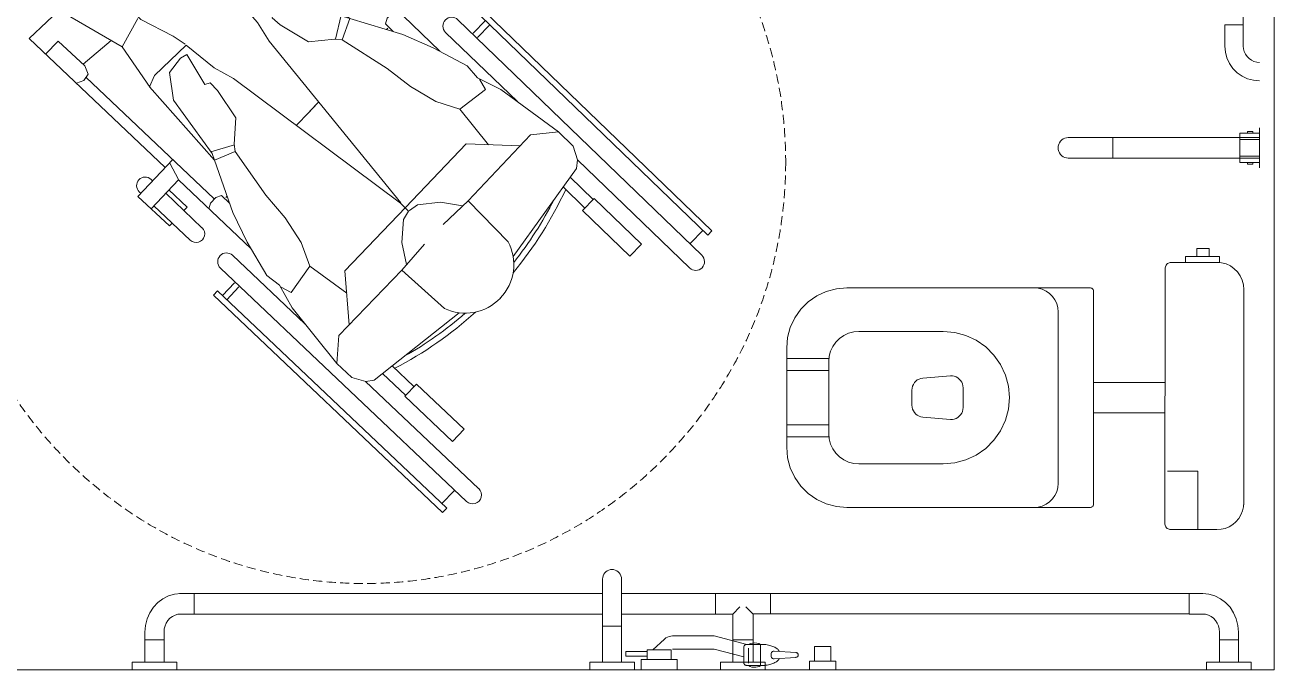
# Model space of a CAD drawing. Header units: millimetres. Extents: x -2143172 to 5255, y -610845 to 279739.
# Drawn here: x -1099232 to -1097157, y -589318 to -588247 of the extents above; entities that cross this region are included whole.
import ezdxf

# ---------------------------------------------------------------- set-up
doc = ezdxf.new("R2010")
doc.units = ezdxf.units.MM
doc.header["$LTSCALE"] = 30
doc.linetypes.add('TRATTEGGIATA', pattern=[0.75, 0.5, -0.25])
doc.layers.get('0').update_dxf_attribs({"lineweight": 5})
for name, color, linetype, lineweight in [('LOADING', 163, 'Continuous', 5), ('SANIT', 250, 'Continuous', 5), ('Walls', 32, 'Continuous', 5)]:
    doc.layers.add(name, color=color, linetype=linetype, lineweight=lineweight)

# ---------------------------------------------------------------- blocks, each defined once
blk = doc.blocks.new('Wheelchair')
for p, q in [((9688.8, 4580.4), (9636.3, 4519)), ((9688.8, 4580.4), (9913.2, 4363.8)), ((9695.9, 4532.4), (9716, 4554.1)), ((9695.9, 4532.4), (9738.4, 4489.9)), ((9647.3, 4524.1), (9584.2, 4494.7)), ((9709.9, 4426.2), (9647.3, 4524.1)), ((9762.6, 4492.4), (9766.7, 4505.2)), ((9584.2, 4494.7), (9568.2, 4476.7)), ((9698.4, 4444.2), (9735.9, 4492.5)), ((9738.4, 4489.9), (9752.5, 4485)), ((9752.5, 4485), (9762.6, 4492.4)), ((9968.8, 4285), (9757.7, 4488.8)), ((9568.2, 4476.7), (9665.9, 4393.6)), ((9586.8, 4461), (9580.1, 4453.2)), ((9580.1, 4453.2), (9656.4, 4390)), ((9709.9, 4426.2), (9663.7, 4398.5)), ((9779.1, 4383.2), (9709.9, 4426.2)), ((9900.5, 4350.6), (9959.2, 4411.4)), ((9951.7, 4408.7), (9954.5, 4406)), ((9959.2, 4411.4), (10010.4, 4361.2)), ((9656.4, 4390), (9661.8, 4397.1)), ((9665.9, 4393.6), (9695.8, 4341.1)), ((9759.9, 4375.2), (9778.4, 4384.2)), ((9778.4, 4384.2), (9904.8, 4281.6)), ((9933.8, 4386.5), (9932, 4388.3)), ((9934.6, 4342.8), (9980.6, 4390.4)), ((9975.8, 4385.5), (10035.6, 4327.8)), ((9452.6, 4357.1), (9469.8, 4373.8)), ((9469.8, 4373.8), (9557.2, 4280)), ((9486.4, 4356), (9493.9, 4363)), ((9493.9, 4363), (9560.4, 4289.7)), ((9759.9, 4375.2), (9711.9, 4320.3)), ((9950.7, 4359.5), (9980.6, 4330.3)), ((10015.9, 4307.3), (9956.1, 4365)), ((10010.4, 4361.2), (10005.8, 4356.5)), ((9426, 4292.7), (9452.6, 4357.1)), ((9695.8, 4341.1), (9709.9, 4321.7)), ((9732.8, 4330.6), (9756, 4349.7)), ((9756, 4349.7), (9802, 4345.5)), ((9802, 4345.5), (9893.6, 4285.1)), ((9934.3, 4342.8), (9906.5, 4356.1)), ((9934.7, 4342.9), (10054.3, 4227.4)), ((9751.1, 4275.1), (9711.9, 4320.3)), ((9732.8, 4330.6), (9727.3, 4319.9)), ((9778.1, 4291.7), (9727.3, 4319.9)), ((9980.6, 4330.3), (9986.1, 4336)), ((9371.6, 4248.8), (9430.7, 4303.9)), ((9526.6, 4234.6), (9426, 4292.7)), ((9526.6, 4234.6), (9552.2, 4282)), ((9560.4, 4289.7), (9553.6, 4283.9)), ((9557.2, 4280), (9611, 4252.4)), ((9775.8, 4283), (9778.1, 4291.7)), ((9789, 4271.5), (9775.8, 4283)), ((9890.5, 4287.2), (9880.7, 4247.5)), ((9891.8, 4246.6), (9904.8, 4281.6)), ((9893.6, 4285.1), (9904.8, 4281.6)), ((9904.8, 4281.6), (9992.8, 4255.2)), ((9964, 4272.7), (9966.8, 4282.3)), ((9966.8, 4282.3), (9975.4, 4291.3)), ((9975.4, 4291.3), (9984.9, 4294.4)), ((10489.5, 3888.5), (10084.1, 4279.7)), ((10129.9, 4278.3), (10109.5, 4257.2)), ((10121.6, 4286.3), (10128.5, 4293.5)), ((10121.6, 4286.3), (10499.3, 3921.8)), ((10128.5, 4293.5), (10506.2, 3929)), ((9770.8, 4244.3), (9751.1, 4275.1)), ((9836.1, 4243.1), (9789, 4271.5)), ((9977.3, 4259.9), (9964, 4272.7)), ((9967.7, 4265.7), (9965.5, 4263.4)), ((9992.8, 4255.2), (10043.4, 4233.2)), ((10183.1, 4143.7), (10063.9, 4258.7)), ((10137.1, 4271.4), (10116.7, 4250.3)), ((9371.6, 4248.8), (9598.1, 4034.2)), ((9419.9, 4243.9), (9399.1, 4222.7)), ((9419.9, 4243.9), (9464.3, 4203.2)), ((9508.1, 4245.3), (9461.6, 4205.7)), ((9572.7, 4167.4), (9526.6, 4234.6)), ((9579.9, 4186.9), (9632.5, 4237.3)), ((9611, 4252.4), (9631.1, 4239.2)), ((9679.4, 4200.1), (9632.5, 4237.3)), ((9989.6, 3975.8), (9770.8, 4244.3)), ((9879.4, 4247.6), (9836.1, 4243.1)), ((9891.8, 4246.6), (9879.4, 4247.6)), ((9966.5, 4198.9), (9891.8, 4246.6)), ((9623.1, 4216), (9605.2, 4191.9)), ((9623.1, 4216), (9633.6, 4221.9)), ((9664, 4172.4), (9633.6, 4221.9)), ((10043.4, 4233.2), (10099.8, 4203.2)), ((9464.3, 4203.2), (9469.8, 4189.4)), ((9711.1, 4181.9), (9679.4, 4200.1)), ((10005.5, 4168.6), (9966.5, 4198.9)), ((10099.8, 4203.2), (10116.9, 4183)), ((9462.9, 4179), (9450.3, 4174.3)), ((9469.8, 4189.4), (9462.9, 4179)), ((9679.2, 3982.3), (9466.2, 4184.1)), ((9579.9, 4186.9), (9571.7, 4168)), ((9605.2, 4191.9), (9611.4, 4146.2)), ((9672.6, 4175.1), (9664, 4172.4)), ((9684.7, 4162.4), (9672.6, 4175.1)), ((9989.1, 3975.3), (9711.1, 4181.9)), ((10116.9, 4183), (10155.6, 4163.8)), ((10130.2, 4164), (10120, 4181.2)), ((9571.7, 4168), (9679.8, 4046.3)), ((9715.1, 4116.7), (9684.7, 4162.4)), ((10047.5, 4143.9), (10005.5, 4168.6)), ((10087.4, 4131), (10130.2, 4164)), ((10155.6, 4163.8), (10251.2, 4093.6)), ((9611.4, 4146.2), (9675.8, 4057.3)), ((9851.9, 4142.1), (9833.2, 4122.2)), ((9849, 4139.2), (9835.9, 4124.9)), ((10087.4, 4131), (10047.5, 4143.9)), ((10135, 4071.7), (10087.4, 4131)), ((9712.6, 4073.2), (9715.1, 4116.7)), ((9816.8, 4105.4), (9835.9, 4124.9)), ((10251.2, 4093.6), (10204.7, 4088.4)), ((10251.2, 4093.6), (10275.8, 4069.8)), ((9673.6, 4060.4), (9712.8, 4071.9)), ((9714.2, 4060.8), (9712.6, 4073.2)), ((10097.7, 4073.5), (9997.2, 3968.1)), ((10187.6, 4070.2), (10097.7, 4073.5)), ((10204.7, 4088.4), (10101.2, 3978.7)), ((10275.8, 4069.8), (10283, 4047)), ((9610.7, 4047.5), (9552.6, 3986.2)), ((9675.8, 4057.3), (9679.8, 4046.3)), ((9714.2, 4060.8), (9679.8, 4046.3)), ((9765.1, 3988.4), (9714.2, 4060.8)), ((10469.2, 3867.5), (10283.1, 4047.1)), ((9619.9, 4014.1), (9605.4, 4041.3)), ((9679.8, 4046.3), (9710.1, 3959.6)), ((10281.4, 4032.7), (10176, 3886.7)), ((10283, 4047), (10281.4, 4032.7)), ((9576.3, 4012.7), (9574.4, 4014.4)), ((9619.9, 4013.8), (9574.4, 3965.8)), ((9619.9, 4013.8), (9740.6, 3899.4)), ((10271, 4018.3), (10309.2, 3981.4)), ((9552.6, 3986.2), (9605, 3937.3)), ((9554.9, 3993.8), (9557.7, 3991.1)), ((9659, 3934.2), (9598.7, 3991.4)), ((9604, 3997), (9634.5, 3968.4)), ((9691.3, 3987.6), (9681.9, 3984.4)), ((9704.7, 3974.8), (9691.3, 3987.6)), ((9698.5, 3984.2), (9700.7, 3986.4)), ((9797.1, 3950.8), (9765.1, 3988.4)), ((10294.8, 3967.5), (10259.1, 4001.9)), ((9579.2, 3970.8), (9639.5, 3913.6)), ((9634.5, 3968.4), (9629, 3962.7)), ((9673.3, 3975.3), (9670.6, 3965.7)), ((9681.9, 3984.4), (9673.3, 3975.3)), ((9896.3, 3862.9), (9997.1, 3968)), ((9989.1, 3975.3), (9986.9, 3977.9)), ((10002.4, 3961.7), (9989.1, 3975.3)), ((9997.1, 3968.1), (9995.9, 3966.7)), ((10003.8, 3963), (10017, 3972.2)), ((10017, 3972.2), (10055.4, 3976.6)), ((10055.4, 3976.6), (10092.1, 3970.4)), ((10101.2, 3978.7), (10059.8, 3939.5)), ((10101.2, 3978.7), (10167.6, 3911)), ((10310.6, 3982.9), (10291.2, 3962.7)), ((10389.2, 3907.1), (10310.6, 3982.9)), ((9710.1, 3959.6), (9734.3, 3910)), ((9823.7, 3909.9), (9797.1, 3950.8)), ((9993.9, 3948), (9991.2, 3909.5)), ((10002.4, 3961.7), (9993.9, 3948)), ((10002.4, 3961.7), (10003.2, 3962.2)), ((10291.2, 3962.7), (10369.7, 3886.9)), ((9605, 3937.3), (9609.5, 3942)), ((10491.3, 3929.5), (10470.9, 3908.4)), ((10499.3, 3921.8), (10506.2, 3929)), ((9734.3, 3910), (9766.8, 3855.1)), ((9838.4, 3870.6), (9823.7, 3909.9)), ((9991.2, 3909.5), (9999, 3873.1)), ((9991.2, 3863.6), (10028.5, 3906.8)), ((10369.7, 3886.9), (10389.2, 3907.1)), ((9830, 3774.5), (9709.7, 3888.4)), ((9689.7, 3867.2), (10098.6, 3479.7)), ((9838.4, 3870.6), (9807.3, 3826.4)), ((9899.8, 3825.8), (9838.4, 3870.6)), ((9886.2, 3755.3), (9991.2, 3863.6)), ((9903.6, 3773.2), (9896.3, 3862.9)), ((9991.2, 3863.6), (10061.7, 3800.3)), ((9693.1, 3821.6), (9713.3, 3842.9)), ((9766.8, 3855.1), (9787.8, 3838.9)), ((9684.7, 3829.6), (9677.9, 3822.3)), ((9677.9, 3822.3), (10058.9, 3461.2)), ((9684.7, 3829.6), (10065.8, 3468.5)), ((9700.4, 3814.7), (9720.5, 3836)), ((9787.8, 3838.9), (9808.6, 3801)), ((9807.3, 3826.4), (9789.7, 3835.8)), ((9808.6, 3801), (9883.1, 3708.7)), ((9945.2, 3681.2), (10086.4, 3793)), ((9883.1, 3708.7), (9886.2, 3755.3)), ((9883.1, 3708.7), (9907.9, 3685.2)), ((10011, 3670.7), (9975, 3704.8)), ((9907.9, 3685.2), (9931, 3679)), ((10118.7, 3500.9), (9930.9, 3678.8)), ((9931, 3679), (9945.2, 3681.2)), ((9959.2, 3692.3), (9997.7, 3655.7)), ((9996.3, 3654.2), (10015.6, 3674.6)), ((10015.6, 3674.6), (10094.8, 3599.5)), ((10075.5, 3579.1), (9996.3, 3654.2)), ((10094.8, 3599.5), (10075.5, 3579.1)), ((10057.7, 3476.1), (10077.9, 3497.4)), ((10065.8, 3468.5), (10058.9, 3461.2))]:
    blk.add_line(p, q)
at = {"color": 30, "linetype": 'TRATTEGGIATA'}
blk.add_circle((9928.9, 4043.3), 700, dxfattribs=at)
for centre, radius, start, end in [((9941.8, 4398.5), 14.2, 46.0147, 226.0147), ((10025.7, 4317.5), 14.2, 226.0147, 46.0147), ((10074, 4269.2), 14.6, 46.0147, 226.0147), ((9564.6, 4004.1), 14.2, 46.5424, 226.5424), ((9694.4, 4260), 626.4, 320.2511, 335.2615), ((9694.4, 4260), 616.4, 321.5411, 333.0972), ((9649.3, 3923.9), 14.2, 226.5424, 46.5424), ((10097.1, 3872.9), 80.1, 316.0147, 28.3763), ((9699.7, 3877.8), 14.6, 46.5424, 226.5424), ((10479.4, 3878), 14.6, 226.0147, 46.0147), ((10096.6, 3872.4), 80.1, 244.1807, 316.5424), ((9692, 4257.4), 626.4, 297.2956, 312.306), ((9692, 4257.4), 616.4, 299.4599, 311.0159), ((10108.7, 3490.3), 14.6, 226.5424, 46.5424)]:
    blk.add_arc(centre, radius, start, end)

msp = doc.modelspace()

# ---------------------------------------------------------------- linework, layer by layer
at = {"layer": 'SANIT'}
for p, q in [((-1097208.1, -587404.3, 0.2), (-1097208.1, -588246.7, 0.2)), ((-1097208.1, -588246.7, 0.2), (-1097238.7, -588246.7, 0.2)), ((-1097238.7, -588246.7, 0.2), (-1097238.7, -588281.8, 0.2)), ((-1097208.1, -588246.7, 0.2), (-1097208.1, -588281.8, 0.2)), ((-1097238.7, -588281.8, 0.2), (-1097237.9, -588291.8, 0.2)), ((-1097237.9, -588291.8, 0.2), (-1097235.3, -588301.5, 0.2)), ((-1097208.1, -588281.8, 0.2), (-1097207.7, -588286.5, 0.2)), ((-1097207.7, -588286.5, 0.2), (-1097206.5, -588291, 0.2)), ((-1097206.5, -588291, 0.2), (-1097204.5, -588295.3, 0.2)), ((-1097235.3, -588301.5, 0.2), (-1097231, -588310.6, 0.2)), ((-1097231, -588310.6, 0.2), (-1097225.3, -588318.8, 0.2)), ((-1097204.5, -588295.3, 0.2), (-1097201.8, -588299.1, 0.2)), ((-1097201.8, -588299.1, 0.2), (-1097198.5, -588302.5, 0.2)), ((-1097198.5, -588302.5, 0.2), (-1097194.6, -588305.2, 0.2)), ((-1097194.6, -588305.2, 0.2), (-1097190.4, -588307.2, 0.2)), ((-1097190.4, -588307.2, 0.2), (-1097185.8, -588308.4, 0.2)), ((-1097185.8, -588308.4, 0.2), (-1097181.1, -588308.8, 0.2)), ((-1097225.3, -588318.8, 0.2), (-1097218.2, -588325.9, 0.2)), ((-1097218.2, -588325.9, 0.2), (-1097209.9, -588331.7, 0.2)), ((-1097209.9, -588331.7, 0.2), (-1097200.8, -588335.9, 0.2)), ((-1097200.8, -588335.9, 0.2), (-1097191.1, -588338.5, 0.2)), ((-1097191.1, -588338.5, 0.2), (-1097181.1, -588339.4, 0.2)), ((-1097181.2, -588417.4, 0.2), (-1097181.2, -588484.1, 0.2)), ((-1097509.7, -588437.7, 0.2), (-1097511.8, -588439.8, 0.2)), ((-1097507.3, -588436, 0.2), (-1097509.7, -588437.7, 0.2)), ((-1097504.6, -588434.8, 0.2), (-1097507.3, -588436, 0.2)), ((-1097501.7, -588434, 0.2), (-1097504.6, -588434.8, 0.2)), ((-1097498.8, -588433.7, 0.2), (-1097501.7, -588434, 0.2)), ((-1097425.1, -588433.7, 0.2), (-1097498.8, -588433.7, 0.2)), ((-1097425.1, -588467.7, 0.2), (-1097425.1, -588433.7, 0.2)), ((-1097181.2, -588433.7, 0.2), (-1097425.1, -588433.7, 0.2)), ((-1097214, -588433.7, 0.2), (-1097214, -588426.4, 0.2)), ((-1097214, -588426.4, 0.2), (-1097181.2, -588426.4, 0.2)), ((-1097214, -588467.7, 0.2), (-1097214, -588433.7, 0.2)), ((-1097181.2, -588433.7, 0.2), (-1097214, -588433.7, 0.2)), ((-1097214, -588436.7, 0.2), (-1097181.2, -588436.7, 0.2)), ((-1097201, -588426.4, 0.2), (-1097201, -588423.4, 0.2)), ((-1097201, -588423.4, 0.2), (-1097192.2, -588423.4, 0.2)), ((-1097192.2, -588426.4, 0.2), (-1097201, -588426.4, 0.2)), ((-1097192.2, -588423.4, 0.2), (-1097192.2, -588426.4, 0.2)), ((-1097181.2, -588426.4, 0.2), (-1097181.2, -588433.7, 0.2)), ((-1097515.5, -588447.8, 0.2), (-1097515.8, -588450.7, 0.2)), ((-1097515.8, -588450.7, 0.2), (-1097515.5, -588453.7, 0.2)), ((-1097514.8, -588444.9, 0.2), (-1097515.5, -588447.8, 0.2)), ((-1097515.5, -588453.7, 0.2), (-1097514.8, -588456.6, 0.2)), ((-1097513.5, -588442.2, 0.2), (-1097514.8, -588444.9, 0.2)), ((-1097514.8, -588456.6, 0.2), (-1097513.5, -588459.2, 0.2)), ((-1097511.8, -588439.8, 0.2), (-1097513.5, -588442.2, 0.2)), ((-1097513.5, -588459.2, 0.2), (-1097511.8, -588461.7, 0.2)), ((-1097511.8, -588461.7, 0.2), (-1097509.7, -588463.8, 0.2)), ((-1097509.7, -588463.8, 0.2), (-1097507.3, -588465.5, 0.2)), ((-1097507.3, -588465.5, 0.2), (-1097504.6, -588466.7, 0.2)), ((-1097504.6, -588466.7, 0.2), (-1097501.7, -588467.5, 0.2)), ((-1097501.7, -588467.5, 0.2), (-1097498.8, -588467.7, 0.2)), ((-1097425.1, -588467.7, 0.2), (-1097498.8, -588467.7, 0.2)), ((-1097181.2, -588467.7, 0.2), (-1097425.1, -588467.7, 0.2)), ((-1097214, -588464.7, 0.2), (-1097181.2, -588464.7, 0.2)), ((-1097181.2, -588467.7, 0.2), (-1097214, -588467.7, 0.2)), ((-1097214, -588467.7, 0.2), (-1097214, -588475.1, 0.2)), ((-1097214, -588475.1, 0.2), (-1097181.2, -588475.1, 0.2)), ((-1097192.2, -588475.1, 0.2), (-1097201, -588475.1, 0.2)), ((-1097201, -588475.1, 0.2), (-1097201, -588478.1, 0.2)), ((-1097201, -588478.1, 0.2), (-1097192.2, -588478.1, 0.2)), ((-1097192.2, -588478.1, 0.2), (-1097192.2, -588475.1, 0.2)), ((-1097181.2, -588475.1, 0.2), (-1097181.2, -588467.7, 0.2)), ((-1097285.5, -588618, 0.2), (-1097265, -588618, 0.2)), ((-1097285.5, -588631, 0.2), (-1097285.5, -588618, 0.2)), ((-1097265, -588618, 0.2), (-1097265, -588631, 0.2)), ((-1097336.9, -588646.9, 0.2), (-1097336.1, -588645.4, 0.2)), ((-1097336.1, -588645.4, 0.2), (-1097335.1, -588644.1, 0.2)), ((-1097335.1, -588644.1, 0.2), (-1097333.9, -588643, 0.2)), ((-1097333.9, -588643, 0.2), (-1097332.5, -588642.1, 0.2)), ((-1097332.5, -588642.1, 0.2), (-1097331, -588641.5, 0.2)), ((-1097331, -588641.5, 0.2), (-1097329.4, -588641.1, 0.2)), ((-1097329.4, -588641.1, 0.2), (-1097327.8, -588641, 0.2)), ((-1097327.8, -588641, 0.2), (-1097247.5, -588641, 0.2)), ((-1097304, -588631, 0.2), (-1097247.5, -588631, 0.2)), ((-1097304, -588641, 0.2), (-1097304, -588631, 0.2)), ((-1097247.5, -588641, 0.2), (-1097304, -588641, 0.2)), ((-1097265, -588631, 0.2), (-1097285.5, -588631, 0.2)), ((-1097252, -588641, 0.2), (-1097244.2, -588641.6, 0.2)), ((-1097247.5, -588631, 0.2), (-1097247.5, -588641, 0.2)), ((-1097244.2, -588641.6, 0.2), (-1097236.6, -588643.7, 0.2)), ((-1097236.6, -588643.7, 0.2), (-1097229.5, -588647, 0.2)), ((-1097337.8, -588651.7, 0.2), (-1097338.2, -589074.3, 0.2)), ((-1097337.8, -588650, 0.2), (-1097337.5, -588648.4, 0.2)), ((-1097337.8, -588651.7, 0.2), (-1097337.8, -588650, 0.2)), ((-1097337.5, -588648.4, 0.2), (-1097336.9, -588646.9, 0.2)), ((-1097229.5, -588647, 0.2), (-1097223.1, -588651.5, 0.2)), ((-1097223.1, -588651.5, 0.2), (-1097217.5, -588657, 0.2)), ((-1097217.5, -588657, 0.2), (-1097213, -588663.5, 0.2)), ((-1097213, -588663.5, 0.2), (-1097209.7, -588670.6, 0.2)), ((-1097900.9, -588689.2, 0.2), (-1097884.1, -588684.7, 0.2)), ((-1097884.1, -588684.7, 0.2), (-1097866.7, -588683.2, 0.2)), ((-1097866.7, -588683.2, 0.2), (-1097545.7, -588683.2, 0.2)), ((-1097555.7, -588683.2, 0.2), (-1097548.8, -588683.8, 0.2)), ((-1097548.8, -588683.8, 0.2), (-1097542, -588685.6, 0.2)), ((-1097462.7, -588683.2, 0.2), (-1097545.7, -588683.2, 0.2)), ((-1097542, -588685.6, 0.2), (-1097535.7, -588688.6, 0.2)), ((-1097504.2, -588683.2, 0.2), (-1097462.7, -588683.2, 0.2)), ((-1097462.7, -588683.2, 0.2), (-1097461.7, -588683.3, 0.2)), ((-1097461.7, -588683.3, 0.2), (-1097460.7, -588683.6, 0.2)), ((-1097460.7, -588683.6, 0.2), (-1097459.7, -588684, 0.2)), ((-1097459.7, -588684, 0.2), (-1097458.9, -588684.6, 0.2)), ((-1097458.9, -588684.6, 0.2), (-1097458.1, -588685.4, 0.2)), ((-1097458.1, -588685.4, 0.2), (-1097457.5, -588686.2, 0.2)), ((-1097457.5, -588686.2, 0.2), (-1097457.1, -588687.2, 0.2)), ((-1097457.1, -588687.2, 0.2), (-1097456.8, -588688.2, 0.2)), ((-1097209.7, -588670.6, 0.2), (-1097207.7, -588678.1, 0.2)), ((-1097207.7, -588678.1, 0.2), (-1097207, -588686, 0.2)), ((-1097207, -588686, 0.2), (-1097207, -589040, 0.2)), ((-1097943.3, -588718.9, 0.2), (-1097931, -588706.6, 0.2)), ((-1097931, -588706.6, 0.2), (-1097916.7, -588696.6, 0.2)), ((-1097916.7, -588696.6, 0.2), (-1097900.9, -588689.2, 0.2)), ((-1097535.7, -588688.6, 0.2), (-1097530, -588692.6, 0.2)), ((-1097530, -588692.6, 0.2), (-1097525.1, -588697.5, 0.2)), ((-1097525.1, -588697.5, 0.2), (-1097521.1, -588703.2, 0.2)), ((-1097521.1, -588703.2, 0.2), (-1097518.1, -588709.5, 0.2)), ((-1097456.8, -588688.2, 0.2), (-1097456.7, -588689.2, 0.2)), ((-1097456.7, -588689.2, 0.2), (-1097456.7, -589042.2, 0.2)), ((-1097953.3, -588733.2, 0.2), (-1097943.3, -588718.9, 0.2)), ((-1097518.1, -588709.5, 0.2), (-1097516.3, -588716.3, 0.2)), ((-1097516.3, -588716.3, 0.2), (-1097515.7, -588723.2, 0.2)), ((-1097515.7, -588723.2, 0.2), (-1097515.7, -589008.2, 0.2)), ((-1097965.2, -588765.8, 0.2), (-1097960.7, -588749, 0.2)), ((-1097960.7, -588749, 0.2), (-1097953.3, -588733.2, 0.2)), ((-1097966.7, -588783.2, 0.2), (-1097965.2, -588765.8, 0.2)), ((-1097885, -588773.6, 0.2), (-1097878.9, -588767.4, 0.2)), ((-1097878.9, -588767.4, 0.2), (-1097871.7, -588762.4, 0.2)), ((-1097871.7, -588762.4, 0.2), (-1097863.8, -588758.7, 0.2)), ((-1097863.8, -588758.7, 0.2), (-1097855.4, -588756.5, 0.2)), ((-1097855.4, -588756.5, 0.2), (-1097846.7, -588755.7, 0.2)), ((-1097706.7, -588755.7, 0.2), (-1097846.7, -588755.7, 0.2)), ((-1097706.7, -588755.7, 0.2), (-1097687.6, -588757.4, 0.2)), ((-1097687.6, -588757.4, 0.2), (-1097669.1, -588762.3, 0.2)), ((-1097669.1, -588762.3, 0.2), (-1097651.7, -588770.4, 0.2)), ((-1097966.7, -588948.2, 0.2), (-1097966.7, -588783.2, 0.2)), ((-1097896, -588797, 0.2), (-1097893.7, -588788.6, 0.2)), ((-1097893.7, -588788.6, 0.2), (-1097890, -588780.7, 0.2)), ((-1097890, -588780.7, 0.2), (-1097885, -588773.6, 0.2)), ((-1097651.7, -588770.4, 0.2), (-1097636, -588781.4, 0.2)), ((-1097636, -588781.4, 0.2), (-1097622.5, -588795, 0.2)), ((-1097966.7, -588800.7, 0.2), (-1097896.7, -588800.7, 0.2)), ((-1097896.7, -588805.7, 0.2), (-1097896, -588797, 0.2)), ((-1097896.7, -588930.7, 0.2), (-1097896.7, -588800.7, 0.2)), ((-1097622.5, -588795, 0.2), (-1097611.5, -588810.7, 0.2)), ((-1097611.5, -588810.7, 0.2), (-1097603.4, -588828.1, 0.2)), ((-1097966.7, -588820.7, 0.2), (-1097896.7, -588820.7, 0.2)), ((-1097694.7, -588829.4, 0.2), (-1097740.4, -588833.2, 0.2)), ((-1097694.7, -588829.4, 0.2), (-1097691.4, -588829.5, 0.2)), ((-1097691.4, -588829.5, 0.2), (-1097688.3, -588830.1, 0.2)), ((-1097688.3, -588830.1, 0.2), (-1097685.2, -588831.2, 0.2)), ((-1097685.2, -588831.2, 0.2), (-1097682.4, -588832.8, 0.2)), ((-1097603.4, -588828.1, 0.2), (-1097598.4, -588846.6, 0.2)), ((-1097758.7, -588853.1, 0.2), (-1097758.5, -588849.8, 0.2)), ((-1097758.7, -588878.3, 0.2), (-1097758.7, -588853.1, 0.2)), ((-1097758.5, -588849.8, 0.2), (-1097757.6, -588846.6, 0.2)), ((-1097757.6, -588846.6, 0.2), (-1097756.3, -588843.6, 0.2)), ((-1097756.3, -588843.6, 0.2), (-1097754.5, -588840.8, 0.2)), ((-1097754.5, -588840.8, 0.2), (-1097752.3, -588838.4, 0.2)), ((-1097752.3, -588838.4, 0.2), (-1097749.7, -588836.4, 0.2)), ((-1097749.7, -588836.4, 0.2), (-1097746.7, -588834.8, 0.2)), ((-1097746.7, -588834.8, 0.2), (-1097743.6, -588833.7, 0.2)), ((-1097743.6, -588833.7, 0.2), (-1097740.4, -588833.2, 0.2)), ((-1097682.4, -588832.8, 0.2), (-1097679.9, -588834.8, 0.2)), ((-1097679.9, -588834.8, 0.2), (-1097677.7, -588837.2, 0.2)), ((-1097677.7, -588837.2, 0.2), (-1097675.9, -588839.9, 0.2)), ((-1097675.9, -588839.9, 0.2), (-1097674.6, -588842.8, 0.2)), ((-1097674.6, -588842.8, 0.2), (-1097673.8, -588846, 0.2)), ((-1097673.8, -588846, 0.2), (-1097673.5, -588849.2, 0.2)), ((-1097673.5, -588882.2, 0.2), (-1097673.5, -588849.2, 0.2)), ((-1097598.4, -588846.6, 0.2), (-1097596.7, -588865.7, 0.2)), ((-1097456.7, -588840.7, 0.2), (-1097338, -588840.7, 0.2)), ((-1097596.7, -588865.7, 0.2), (-1097598.4, -588884.8, 0.2)), ((-1097758.5, -588881.6, 0.2), (-1097758.7, -588878.3, 0.2)), ((-1097757.6, -588884.8, 0.2), (-1097758.5, -588881.6, 0.2)), ((-1097756.3, -588887.8, 0.2), (-1097757.6, -588884.8, 0.2)), ((-1097754.5, -588890.6, 0.2), (-1097756.3, -588887.8, 0.2)), ((-1097752.3, -588893, 0.2), (-1097754.5, -588890.6, 0.2)), ((-1097749.7, -588895, 0.2), (-1097752.3, -588893, 0.2)), ((-1097677.7, -588894.2, 0.2), (-1097679.9, -588896.6, 0.2)), ((-1097675.9, -588891.5, 0.2), (-1097677.7, -588894.2, 0.2)), ((-1097674.6, -588888.6, 0.2), (-1097675.9, -588891.5, 0.2)), ((-1097673.8, -588885.5, 0.2), (-1097674.6, -588888.6, 0.2)), ((-1097673.5, -588882.2, 0.2), (-1097673.8, -588885.5, 0.2)), ((-1097598.4, -588884.8, 0.2), (-1097603.4, -588903.3, 0.2)), ((-1097456.7, -588890.7, 0.2), (-1097338, -588890.7, 0.2)), ((-1097966.7, -588910.7, 0.2), (-1097896.7, -588910.7, 0.2)), ((-1097746.7, -588896.6, 0.2), (-1097749.7, -588895, 0.2)), ((-1097743.6, -588897.7, 0.2), (-1097746.7, -588896.6, 0.2)), ((-1097740.4, -588898.2, 0.2), (-1097743.6, -588897.7, 0.2)), ((-1097694.7, -588902, 0.2), (-1097740.4, -588898.2, 0.2)), ((-1097691.4, -588901.9, 0.2), (-1097694.7, -588902, 0.2)), ((-1097688.3, -588901.3, 0.2), (-1097691.4, -588901.9, 0.2)), ((-1097685.2, -588900.2, 0.2), (-1097688.3, -588901.3, 0.2)), ((-1097682.4, -588898.6, 0.2), (-1097685.2, -588900.2, 0.2)), ((-1097679.9, -588896.6, 0.2), (-1097682.4, -588898.6, 0.2)), ((-1097603.4, -588903.3, 0.2), (-1097611.5, -588920.7, 0.2)), ((-1097966.7, -588930.7, 0.2), (-1097896.7, -588930.7, 0.2)), ((-1097896, -588934.4, 0.2), (-1097896.7, -588925.7, 0.2)), ((-1097893.7, -588942.8, 0.2), (-1097896, -588934.4, 0.2)), ((-1097611.5, -588920.7, 0.2), (-1097622.5, -588936.4, 0.2)), ((-1097965.2, -588965.6, 0.2), (-1097966.7, -588948.2, 0.2)), ((-1097890, -588950.7, 0.2), (-1097893.7, -588942.8, 0.2)), ((-1097885, -588957.8, 0.2), (-1097890, -588950.7, 0.2)), ((-1097636, -588950, 0.2), (-1097651.7, -588961, 0.2)), ((-1097622.5, -588936.4, 0.2), (-1097636, -588950, 0.2)), ((-1097960.7, -588982.4, 0.2), (-1097965.2, -588965.6, 0.2)), ((-1097878.9, -588964, 0.2), (-1097885, -588957.8, 0.2)), ((-1097871.7, -588969, 0.2), (-1097878.9, -588964, 0.2)), ((-1097863.8, -588972.7, 0.2), (-1097871.7, -588969, 0.2)), ((-1097855.4, -588974.9, 0.2), (-1097863.8, -588972.7, 0.2)), ((-1097846.7, -588975.7, 0.2), (-1097855.4, -588974.9, 0.2)), ((-1097706.7, -588975.7, 0.2), (-1097846.7, -588975.7, 0.2)), ((-1097687.6, -588974, 0.2), (-1097706.7, -588975.7, 0.2)), ((-1097669.1, -588969.1, 0.2), (-1097687.6, -588974, 0.2)), ((-1097651.7, -588961, 0.2), (-1097669.1, -588969.1, 0.2)), ((-1097953.3, -588998.2, 0.2), (-1097960.7, -588982.4, 0.2)), ((-1097943.3, -589012.5, 0.2), (-1097953.3, -588998.2, 0.2)), ((-1097283.5, -588988, 0.2), (-1097334, -588988, 0.2)), ((-1097283.5, -589085, 0.2), (-1097283.5, -588988, 0.2)), ((-1097931, -589024.8, 0.2), (-1097943.3, -589012.5, 0.2)), ((-1097516.3, -589015.2, 0.2), (-1097518.1, -589021.9, 0.2)), ((-1097515.7, -589008.2, 0.2), (-1097516.3, -589015.2, 0.2)), ((-1097916.7, -589034.8, 0.2), (-1097931, -589024.8, 0.2)), ((-1097900.9, -589042.2, 0.2), (-1097916.7, -589034.8, 0.2)), ((-1097530, -589038.9, 0.2), (-1097535.7, -589042.8, 0.2)), ((-1097525.1, -589033.9, 0.2), (-1097530, -589038.9, 0.2)), ((-1097521.1, -589028.2, 0.2), (-1097525.1, -589033.9, 0.2)), ((-1097518.1, -589021.9, 0.2), (-1097521.1, -589028.2, 0.2)), ((-1097207, -589040, 0.2), (-1097207.6, -589047, 0.2)), ((-1097207, -589040, 0.2), (-1097207, -589043.5, 0.2)), ((-1097884.1, -589046.7, 0.2), (-1097900.9, -589042.2, 0.2)), ((-1097866.7, -589048.2, 0.2), (-1097884.1, -589046.7, 0.2)), ((-1097462.7, -589048.2, 0.2), (-1097866.7, -589048.2, 0.2)), ((-1097548.8, -589047.6, 0.2), (-1097555.7, -589048.2, 0.2)), ((-1097542, -589045.8, 0.2), (-1097548.8, -589047.6, 0.2)), ((-1097535.7, -589042.8, 0.2), (-1097542, -589045.8, 0.2)), ((-1097504.2, -589048.2, 0.2), (-1097462.7, -589048.2, 0.2)), ((-1097461.7, -589048.1, 0.2), (-1097462.7, -589048.2, 0.2)), ((-1097460.7, -589047.8, 0.2), (-1097461.7, -589048.1, 0.2)), ((-1097459.7, -589047.4, 0.2), (-1097460.7, -589047.8, 0.2)), ((-1097458.9, -589046.8, 0.2), (-1097459.7, -589047.4, 0.2)), ((-1097458.1, -589046.1, 0.2), (-1097458.9, -589046.8, 0.2)), ((-1097457.5, -589045.2, 0.2), (-1097458.1, -589046.1, 0.2)), ((-1097457.1, -589044.3, 0.2), (-1097457.5, -589045.2, 0.2)), ((-1097456.8, -589043.3, 0.2), (-1097457.1, -589044.3, 0.2)), ((-1097456.7, -589042.2, 0.2), (-1097456.8, -589043.3, 0.2)), ((-1097211.9, -589060.4, 0.2), (-1097215.6, -589066.4, 0.2)), ((-1097209.2, -589053.9, 0.2), (-1097211.9, -589060.4, 0.2)), ((-1097207.6, -589047, 0.2), (-1097209.2, -589053.9, 0.2)), ((-1097338.2, -589075.9, 0.2), (-1097338.2, -589074.2, 0.2)), ((-1097337.9, -589077.5, 0.2), (-1097338.2, -589075.9, 0.2)), ((-1097337.4, -589079, 0.2), (-1097337.9, -589077.5, 0.2)), ((-1097336.6, -589080.5, 0.2), (-1097337.4, -589079, 0.2)), ((-1097335.6, -589081.8, 0.2), (-1097336.6, -589080.5, 0.2)), ((-1097231.6, -589080.1, 0.2), (-1097238.1, -589082.8, 0.2)), ((-1097225.6, -589076.4, 0.2), (-1097231.6, -589080.1, 0.2)), ((-1097220.2, -589071.8, 0.2), (-1097225.6, -589076.4, 0.2)), ((-1097215.6, -589066.4, 0.2), (-1097220.2, -589071.8, 0.2)), ((-1097334.3, -589082.9, 0.2), (-1097335.6, -589081.8, 0.2)), ((-1097333, -589083.8, 0.2), (-1097334.3, -589082.9, 0.2)), ((-1097331.5, -589084.4, 0.2), (-1097333, -589083.8, 0.2)), ((-1097329.9, -589084.8, 0.2), (-1097331.5, -589084.4, 0.2)), ((-1097328.2, -589085, 0.2), (-1097329.9, -589084.8, 0.2)), ((-1097328.2, -589085, 0.2), (-1097252, -589085, 0.2)), ((-1097291.5, -589085, 0.2), (-1097295, -589085, 0.2)), ((-1097245, -589084.4, 0.2), (-1097252, -589085, 0.2)), ((-1097238.1, -589082.8, 0.2), (-1097245, -589084.4, 0.2)), ((-1098272.5, -589164.2, 0.2), (-1098272.8, -589166.9, 0.2)), ((-1098271.8, -589161.5, 0.2), (-1098272.5, -589164.2, 0.2)), ((-1098270.7, -589159, 0.2), (-1098271.8, -589161.5, 0.2)), ((-1098269.1, -589156.8, 0.2), (-1098270.7, -589159, 0.2)), ((-1098267.1, -589154.8, 0.2), (-1098269.1, -589156.8, 0.2)), ((-1098264.9, -589153.2, 0.2), (-1098267.1, -589154.8, 0.2)), ((-1098262.4, -589152.1, 0.2), (-1098264.9, -589153.2, 0.2)), ((-1098259.7, -589151.4, 0.2), (-1098262.4, -589152.1, 0.2)), ((-1098257, -589151.1, 0.2), (-1098259.7, -589151.4, 0.2)), ((-1098254.3, -589151.4, 0.2), (-1098257, -589151.1, 0.2)), ((-1098251.6, -589152.1, 0.2), (-1098254.3, -589151.4, 0.2)), ((-1098249.1, -589153.2, 0.2), (-1098251.6, -589152.1, 0.2)), ((-1098246.9, -589154.8, 0.2), (-1098249.1, -589153.2, 0.2)), ((-1098244.9, -589156.8, 0.2), (-1098246.9, -589154.8, 0.2)), ((-1098243.3, -589159, 0.2), (-1098244.9, -589156.8, 0.2)), ((-1098242.2, -589161.5, 0.2), (-1098243.3, -589159, 0.2)), ((-1098241.5, -589164.2, 0.2), (-1098242.2, -589161.5, 0.2)), ((-1098241.2, -589166.9, 0.2), (-1098241.5, -589164.2, 0.2)), ((-1098272.8, -589166.9, 0.2), (-1098272.8, -589305.1, 0.2)), ((-1098241.2, -589304.1, 0.2), (-1098241.2, -589166.9, 0.2)), ((-1099011.7, -589206.1, 0.2), (-1099003.3, -589199.7, 0.2)), ((-1099003.3, -589199.7, 0.2), (-1098993.9, -589195, 0.2)), ((-1098993.9, -589195, 0.2), (-1098983.9, -589192.1, 0.2)), ((-1098983.9, -589192.1, 0.2), (-1098973.6, -589191.1, 0.2)), ((-1098272.8, -589191.1, 0.2), (-1098975.7, -589191.1, 0.2)), ((-1098951.3, -589191.1, 0.2), (-1098973.6, -589191.1, 0.2)), ((-1098951.3, -589191.1, 0.2), (-1098951.3, -589225.1, 0.2)), ((-1097976.4, -589191.1, 0.2), (-1098241.2, -589191.1, 0.2)), ((-1097297.8, -589191.1, 0.2), (-1098213.4, -589191.1, 0.2)), ((-1098085, -589225.1, 0.2), (-1098085, -589191.1, 0.2)), ((-1097993.8, -589225, 0.2), (-1097993.8, -589191.1, 0.2)), ((-1097297.8, -589191.1, 0.2), (-1097275.5, -589191.1, 0.2)), ((-1097297.8, -589191.1, 0.2), (-1097297.8, -589225.1, 0.2)), ((-1097265.2, -589192.1, 0.2), (-1097275.5, -589191.1, 0.2)), ((-1097255.2, -589195, 0.2), (-1097265.2, -589192.1, 0.2)), ((-1097245.8, -589199.7, 0.2), (-1097255.2, -589195, 0.2)), ((-1097237.4, -589206.1, 0.2), (-1097245.8, -589199.7, 0.2)), ((-1099029.4, -589233.2, 0.2), (-1099025, -589223.1, 0.2)), ((-1099025, -589223.1, 0.2), (-1099019.1, -589214, 0.2)), ((-1099019.1, -589214, 0.2), (-1099011.7, -589206.1, 0.2)), ((-1098983.1, -589226.9, 0.2), (-1098978.4, -589225.6, 0.2)), ((-1098978.4, -589225.6, 0.2), (-1098973.6, -589225.1, 0.2)), ((-1098951.3, -589225.1, 0.2), (-1098973.6, -589225.1, 0.2)), ((-1098951.3, -589225.1, 0.2), (-1098272.8, -589225.1, 0.2)), ((-1098241.2, -589225.1, 0.2), (-1098056.4, -589225.1, 0.2)), ((-1098056.4, -589225.1, 0.2), (-1098044.4, -589213.1, 0.2)), ((-1098056.4, -589225.1, 0.2), (-1098056.4, -589305.1, 0.2)), ((-1098022.4, -589225.1, 0.2), (-1098034.4, -589213.1, 0.2)), ((-1097297.8, -589225, 0.2), (-1098022.4, -589225, 0.2)), ((-1098022.4, -589305.1, 0.2), (-1098022.4, -589225.1, 0.2)), ((-1097297.8, -589225.1, 0.2), (-1097275.5, -589225.1, 0.2)), ((-1097270.7, -589225.6, 0.2), (-1097275.5, -589225.1, 0.2)), ((-1097266, -589226.9, 0.2), (-1097270.7, -589225.6, 0.2)), ((-1097230, -589214, 0.2), (-1097237.4, -589206.1, 0.2)), ((-1097224.1, -589223.1, 0.2), (-1097230, -589214, 0.2)), ((-1097219.7, -589233.2, 0.2), (-1097224.1, -589223.1, 0.2)), ((-1099033, -589255.1, 0.2), (-1099032.1, -589244, 0.2)), ((-1099032.1, -589244, 0.2), (-1099029.4, -589233.2, 0.2)), ((-1099001, -589249.9, 0.2), (-1098999.7, -589244.9, 0.2)), ((-1098999.7, -589244.9, 0.2), (-1098997.7, -589240.1, 0.2)), ((-1098997.7, -589240.1, 0.2), (-1098994.9, -589235.8, 0.2)), ((-1098994.9, -589235.8, 0.2), (-1098991.5, -589232.1, 0.2)), ((-1098991.5, -589232.1, 0.2), (-1098987.5, -589229.1, 0.2)), ((-1098987.5, -589229.1, 0.2), (-1098983.1, -589226.9, 0.2)), ((-1098272.8, -589245.1, 0.2), (-1098241.2, -589245.1, 0.2)), ((-1097261.6, -589229.1, 0.2), (-1097266, -589226.9, 0.2)), ((-1097257.6, -589232.1, 0.2), (-1097261.6, -589229.1, 0.2)), ((-1097254.2, -589235.8, 0.2), (-1097257.6, -589232.1, 0.2)), ((-1097251.4, -589240.1, 0.2), (-1097254.2, -589235.8, 0.2)), ((-1097249.4, -589244.9, 0.2), (-1097251.4, -589240.1, 0.2)), ((-1097248.1, -589249.9, 0.2), (-1097249.4, -589244.9, 0.2)), ((-1097217, -589244, 0.2), (-1097219.7, -589233.2, 0.2)), ((-1097216.1, -589255.1, 0.2), (-1097217, -589244, 0.2)), ((-1099033, -589255.1, 0.2), (-1099033, -589304.1, 0.2)), ((-1099033, -589268.1, 0.2), (-1099001.4, -589268.1, 0.2)), ((-1099001.4, -589255.1, 0.2), (-1099001, -589249.9, 0.2)), ((-1099001.4, -589304.1, 0.2), (-1099001.4, -589255.1, 0.2)), ((-1098169.7, -589266.7, 0.2), (-1098189.3, -589284.4, 0.2)), ((-1098169.7, -589266.7, 0.2), (-1098167.4, -589264.8, 0.2)), ((-1098167.4, -589264.8, 0.2), (-1098164.8, -589263.4, 0.2)), ((-1098164.8, -589263.4, 0.2), (-1098162.1, -589262.3, 0.2)), ((-1098162.1, -589262.3, 0.2), (-1098159.2, -589261.7, 0.2)), ((-1098159.2, -589261.7, 0.2), (-1098156.3, -589261.5, 0.2)), ((-1098087, -589261.5, 0.2), (-1098156.3, -589261.5, 0.2)), ((-1098033.1, -589275.6, 0.2), (-1098087, -589261.5, 0.2)), ((-1098056.4, -589268.1, 0.2), (-1098022.4, -589268.1, 0.2)), ((-1097247.7, -589255.1, 0.2), (-1097248.1, -589249.9, 0.2)), ((-1097247.7, -589304.1, 0.2), (-1097247.7, -589255.1, 0.2)), ((-1097216.1, -589268.1, 0.2), (-1097247.7, -589268.1, 0.2)), ((-1097216.1, -589255.1, 0.2), (-1097216.1, -589304.1, 0.2)), ((-1098233.9, -589287.4, 0.2), (-1098198.5, -589287.4, 0.2)), ((-1098233.9, -589295.4, 0.2), (-1098233.9, -589287.4, 0.2)), ((-1098198.5, -589284.4, 0.2), (-1098158.7, -589284.4, 0.2)), ((-1098198.5, -589300.7, 0.2), (-1098198.5, -589284.4, 0.2)), ((-1098198.5, -589287.4, 0.2), (-1098198.5, -589295.4, 0.2)), ((-1098158.7, -589284.4, 0.2), (-1098158.7, -589300.7, 0.2)), ((-1098087, -589283.5, 0.2), (-1098156.3, -589283.5, 0.2)), ((-1098038.1, -589296.3, 0.2), (-1098087, -589283.5, 0.2)), ((-1098038.1, -589280.6, 0.2), (-1098038, -589279.8, 0.2)), ((-1098038.1, -589305.6, 0.2), (-1098038.1, -589280.6, 0.2)), ((-1098038, -589279.8, 0.2), (-1098037.8, -589278.9, 0.2)), ((-1098037.8, -589278.9, 0.2), (-1098037.4, -589278.1, 0.2)), ((-1098037.4, -589278.1, 0.2), (-1098036.9, -589277.4, 0.2)), ((-1098036.9, -589277.4, 0.2), (-1098036.3, -589276.8, 0.2)), ((-1098036.3, -589276.8, 0.2), (-1098035.6, -589276.3, 0.2)), ((-1098035.6, -589276.3, 0.2), (-1098034.8, -589275.9, 0.2)), ((-1098034.8, -589275.9, 0.2), (-1098034, -589275.7, 0.2)), ((-1098034, -589275.7, 0.2), (-1098033.1, -589275.6, 0.2)), ((-1098033.1, -589275.6, 0.2), (-1098003.5, -589275.6, 0.2)), ((-1098030.1, -589306.6, 0.2), (-1098030.1, -589281.6, 0.2)), ((-1098030, -589275.5, 0.2), (-1098026.8, -589274.1, 0.2)), ((-1098026.8, -589274.1, 0.2), (-1098023.4, -589273.3, 0.2)), ((-1098023.4, -589273.3, 0.2), (-1098020, -589273.1, 0.2)), ((-1098020, -589273.1, 0.2), (-1098016.5, -589273.4, 0.2)), ((-1098016.5, -589273.4, 0.2), (-1098013.1, -589274.2, 0.2)), ((-1098013.1, -589274.2, 0.2), (-1098010, -589275.6, 0.2)), ((-1098010, -589310.6, 0.2), (-1098010, -589275.6, 0.2)), ((-1098003.5, -589275.6, 0.2), (-1098001.2, -589276, 0.2)), ((-1098001.2, -589276, 0.2), (-1097999.1, -589276.4, 0.2)), ((-1097999.1, -589276.4, 0.2), (-1097997, -589276.8, 0.2)), ((-1097997, -589276.8, 0.2), (-1097995, -589277.3, 0.2)), ((-1097995, -589277.3, 0.2), (-1097993.1, -589277.8, 0.2)), ((-1097993.1, -589277.8, 0.2), (-1097991.4, -589278.4, 0.2)), ((-1097992, -589289.1, 0.2), (-1097991.5, -589288.4, 0.2)), ((-1097991.5, -589288.4, 0.2), (-1097990.9, -589287.8, 0.2)), ((-1097991.4, -589278.4, 0.2), (-1097989.7, -589279, 0.2)), ((-1097990.9, -589287.8, 0.2), (-1097990.2, -589287.3, 0.2)), ((-1097990.2, -589287.3, 0.2), (-1097989.4, -589286.9, 0.2)), ((-1097989.7, -589279, 0.2), (-1097988.1, -589279.6, 0.2)), ((-1097989.4, -589286.9, 0.2), (-1097988.5, -589286.7, 0.2)), ((-1097988.5, -589286.7, 0.2), (-1097987.7, -589286.6, 0.2)), ((-1097988.1, -589279.6, 0.2), (-1097986.6, -589280.3, 0.2)), ((-1097951.5, -589289.2, 0.2), (-1097987.7, -589286.6, 0.2)), ((-1097986.6, -589280.3, 0.2), (-1097985.2, -589281.1, 0.2)), ((-1097985.2, -589281.1, 0.2), (-1097983.9, -589281.9, 0.2)), ((-1097983.9, -589281.9, 0.2), (-1097982.8, -589282.8, 0.2)), ((-1097982.8, -589282.8, 0.2), (-1097981.7, -589283.7, 0.2)), ((-1097981.7, -589283.7, 0.2), (-1097980.7, -589284.6, 0.2)), ((-1097980.7, -589284.6, 0.2), (-1097979.8, -589285.6, 0.2)), ((-1097979.8, -589285.6, 0.2), (-1097979, -589286.6, 0.2)), ((-1097920.4, -589303.7, 0.2), (-1097920.4, -589279.3, 0.2)), ((-1097920.4, -589279.3, 0.2), (-1097893.6, -589279.3, 0.2)), ((-1097893.6, -589279.3, 0.2), (-1097893.6, -589303.7, 0.2)), ((-1098980.1, -589305.1, 0.2), (-1099054.3, -589305.1, 0.2)), ((-1099054.3, -589305.1, 0.2), (-1099054.3, -589318.1, 0.2)), ((-1098980.1, -589318.1, 0.2), (-1098980.1, -589305.1, 0.2)), ((-1098219.9, -589305.1, 0.2), (-1098294.1, -589305.1, 0.2)), ((-1098294.1, -589305.1, 0.2), (-1098294.1, -589318.1, 0.2)), ((-1098198.5, -589295.4, 0.2), (-1098233.9, -589295.4, 0.2)), ((-1098219.9, -589318.1, 0.2), (-1098219.9, -589305.1, 0.2)), ((-1098208.6, -589300.7, 0.2), (-1098148.6, -589300.7, 0.2)), ((-1098208.6, -589318.1, 0.2), (-1098208.6, -589300.7, 0.2)), ((-1098158.7, -589300.7, 0.2), (-1098198.5, -589300.7, 0.2)), ((-1098148.6, -589300.7, 0.2), (-1098148.6, -589318.1, 0.2)), ((-1098076.5, -589305.1, 0.2), (-1098076.5, -589318.1, 0.2)), ((-1098002.3, -589305.1, 0.2), (-1098076.5, -589305.1, 0.2)), ((-1098038, -589306.5, 0.2), (-1098038.1, -589305.6, 0.2)), ((-1098037.8, -589307.3, 0.2), (-1098038, -589306.5, 0.2)), ((-1098037.4, -589308.1, 0.2), (-1098037.8, -589307.3, 0.2)), ((-1098036.9, -589308.8, 0.2), (-1098037.4, -589308.1, 0.2)), ((-1098036.3, -589309.5, 0.2), (-1098036.9, -589308.8, 0.2)), ((-1098035.6, -589310, 0.2), (-1098036.3, -589309.5, 0.2)), ((-1098002.3, -589318.1, 0.2), (-1098002.3, -589305.1, 0.2)), ((-1097999.1, -589309.9, 0.2), (-1097997, -589309.5, 0.2)), ((-1097997, -589309.5, 0.2), (-1097995, -589309, 0.2)), ((-1097995, -589309, 0.2), (-1097993.1, -589308.5, 0.2)), ((-1097993.1, -589308.5, 0.2), (-1097991.4, -589307.9, 0.2)), ((-1097992.7, -589291.6, 0.2), (-1097992.6, -589290.8, 0.2)), ((-1097992.7, -589294.6, 0.2), (-1097992.7, -589291.6, 0.2)), ((-1097992.6, -589295.5, 0.2), (-1097992.7, -589294.6, 0.2)), ((-1097992.6, -589290.8, 0.2), (-1097992.4, -589289.9, 0.2)), ((-1097992.4, -589296.3, 0.2), (-1097992.6, -589295.5, 0.2)), ((-1097992.4, -589289.9, 0.2), (-1097992, -589289.1, 0.2)), ((-1097992, -589297.1, 0.2), (-1097992.4, -589296.3, 0.2)), ((-1097991.5, -589297.8, 0.2), (-1097992, -589297.1, 0.2)), ((-1097990.9, -589298.5, 0.2), (-1097991.5, -589297.8, 0.2)), ((-1097991.4, -589307.9, 0.2), (-1097989.7, -589307.3, 0.2)), ((-1097990.2, -589299, 0.2), (-1097990.9, -589298.5, 0.2)), ((-1097989.4, -589299.3, 0.2), (-1097990.2, -589299, 0.2)), ((-1097989.7, -589307.3, 0.2), (-1097988.1, -589306.6, 0.2)), ((-1097988.5, -589299.6, 0.2), (-1097989.4, -589299.3, 0.2)), ((-1097987.7, -589299.6, 0.2), (-1097988.5, -589299.6, 0.2)), ((-1097988.1, -589306.6, 0.2), (-1097986.6, -589305.9, 0.2)), ((-1097951.5, -589297.1, 0.2), (-1097987.7, -589299.6, 0.2)), ((-1097986.6, -589305.9, 0.2), (-1097985.2, -589305.2, 0.2)), ((-1097985.2, -589305.2, 0.2), (-1097983.9, -589304.4, 0.2)), ((-1097983.9, -589304.4, 0.2), (-1097982.8, -589303.5, 0.2)), ((-1097982.8, -589303.5, 0.2), (-1097981.7, -589302.6, 0.2)), ((-1097981.7, -589302.6, 0.2), (-1097980.7, -589301.7, 0.2)), ((-1097980.7, -589301.7, 0.2), (-1097979.8, -589300.7, 0.2)), ((-1097979.8, -589300.7, 0.2), (-1097979, -589299.6, 0.2)), ((-1097951.5, -589289.2, 0.2), (-1097950.8, -589289.3, 0.2)), ((-1097950.8, -589297, 0.2), (-1097951.5, -589297.1, 0.2)), ((-1097950.8, -589289.3, 0.2), (-1097950.2, -589289.4, 0.2)), ((-1097950.2, -589296.8, 0.2), (-1097950.8, -589297, 0.2)), ((-1097950.2, -589289.4, 0.2), (-1097949.6, -589289.7, 0.2)), ((-1097949.6, -589296.5, 0.2), (-1097950.2, -589296.8, 0.2)), ((-1097949.6, -589289.7, 0.2), (-1097949, -589290.1, 0.2)), ((-1097949, -589296.2, 0.2), (-1097949.6, -589296.5, 0.2)), ((-1097949, -589290.1, 0.2), (-1097948.5, -589290.6, 0.2)), ((-1097948.5, -589295.7, 0.2), (-1097949, -589296.2, 0.2)), ((-1097948.5, -589290.6, 0.2), (-1097948.1, -589291.2, 0.2)), ((-1097948.1, -589295.1, 0.2), (-1097948.5, -589295.7, 0.2)), ((-1097948.1, -589291.2, 0.2), (-1097947.8, -589291.8, 0.2)), ((-1097947.8, -589294.5, 0.2), (-1097948.1, -589295.1, 0.2)), ((-1097947.8, -589291.8, 0.2), (-1097947.6, -589292.4, 0.2)), ((-1097947.6, -589293.8, 0.2), (-1097947.8, -589294.5, 0.2)), ((-1097947.6, -589292.4, 0.2), (-1097947.6, -589293.1, 0.2)), ((-1097947.6, -589293.1, 0.2), (-1097947.6, -589293.8, 0.2)), ((-1097929, -589303.7, 0.2), (-1097885, -589303.7, 0.2)), ((-1097929, -589318.1, 0.2), (-1097929, -589303.7, 0.2)), ((-1097893.6, -589303.7, 0.2), (-1097920.4, -589303.7, 0.2)), ((-1097885, -589303.7, 0.2), (-1097885, -589318.1, 0.2)), ((-1097269, -589305.1, 0.2), (-1097194.8, -589305.1, 0.2)), ((-1097269, -589318.1, 0.2), (-1097269, -589305.1, 0.2)), ((-1097194.8, -589305.1, 0.2), (-1097194.8, -589318.1, 0.2)), ((-1099054.3, -589318.1, 0.2), (-1098980.1, -589318.1, 0.2)), ((-1098294.1, -589318.1, 0.2), (-1098219.9, -589318.1, 0.2)), ((-1098148.6, -589318.1, 0.2), (-1098208.6, -589318.1, 0.2)), ((-1098076.5, -589318.1, 0.2), (-1098002.3, -589318.1, 0.2)), ((-1098034.8, -589310.3, 0.2), (-1098035.6, -589310, 0.2)), ((-1098034, -589310.6, 0.2), (-1098034.8, -589310.3, 0.2)), ((-1098033.1, -589310.6, 0.2), (-1098034, -589310.6, 0.2)), ((-1098003.5, -589310.6, 0.2), (-1098033.1, -589310.6, 0.2)), ((-1098027.5, -589312.2, 0.2), (-1098030.2, -589310.8, 0.2)), ((-1098024.5, -589313.2, 0.2), (-1098027.5, -589312.2, 0.2)), ((-1098021.4, -589313.6, 0.2), (-1098024.5, -589313.2, 0.2)), ((-1098018.3, -589313.6, 0.2), (-1098021.4, -589313.6, 0.2)), ((-1098015.3, -589313.1, 0.2), (-1098018.3, -589313.6, 0.2)), ((-1098012.3, -589312.1, 0.2), (-1098015.3, -589313.1, 0.2)), ((-1098009.6, -589310.6, 0.2), (-1098012.3, -589312.1, 0.2)), ((-1098003.5, -589310.6, 0.2), (-1098001.2, -589310.3, 0.2)), ((-1098001.2, -589310.3, 0.2), (-1097999.1, -589309.9, 0.2)), ((-1097885, -589318.1, 0.2), (-1097929, -589318.1, 0.2)), ((-1097194.8, -589318.1, 0.2), (-1097269, -589318.1, 0.2))]:
    msp.add_line(p, q, dxfattribs=at)
at = {"layer": 'Walls'}
for q in [(-1097157, -587218.1, 0.2), (-1099357, -589318.1, 0.2)]:
    msp.add_line((-1097157, -589318.1, 0.2), q, dxfattribs=at)

# ---------------------------------------------------------------- block references
at = {"layer": 'LOADING'}
msp.add_blockref('Wheelchair', (-1108597.3, -592517.7, 0.1), dxfattribs=at)
msp.add_blockref('Wheelchair', (-1108597.3, -592517.7, 0.1), dxfattribs=at)

doc.saveas('drawing.dxf')
